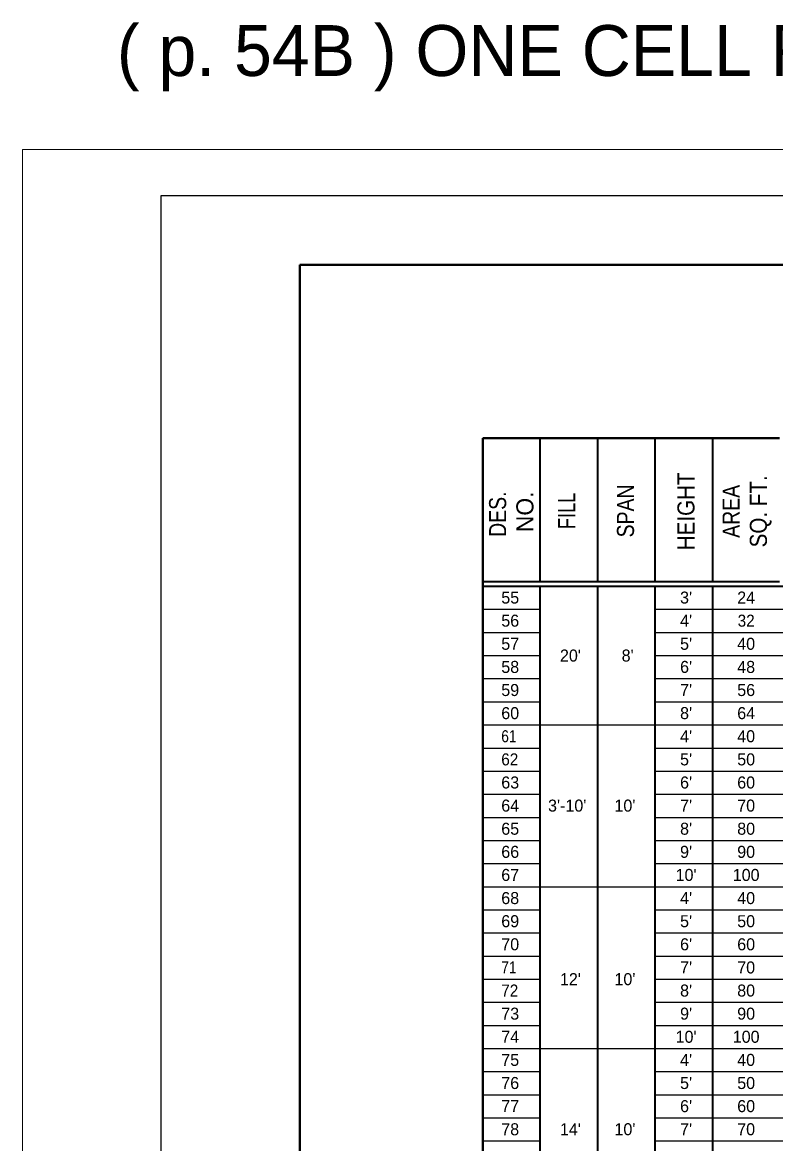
# Model space of a CAD drawing. Extents: x 95 to 131, y 74.5 to 99.5.
# Drawn here: x 94.99 to 103.14, y 87.39 to 99.51 of the extents above; entities that cross this region are included whole.
import ezdxf
from ezdxf.enums import TextEntityAlignment as Align

# ---------------------------------------------------------------- set-up
doc = ezdxf.new("R2010")
doc.units = 0
doc.header["$LTSCALE"] = 0.052
doc.layers.add('1', color=7, linetype='Continuous', lineweight=35)
doc.layers.add('60', color=7, linetype='Continuous', lineweight=25)
doc.layers.add('2', color=7, linetype='Continuous')

msp = doc.modelspace()

# ---------------------------------------------------------------- linework, layer by layer
at = {"layer": '1', "lineweight": 13}
for p, q in [((94.99033, 98.13758), (130.99033, 98.13758)), ((94.99033, 75.13758), (94.99033, 98.13758))]:
    msp.add_line(p, q, dxfattribs=at)
at = {"layer": '1', "lineweight": 40}
for p, q in [((97.99033, 96.88758), (130.49033, 96.88758)), ((97.99033, 76.38758), (97.99033, 96.88758)), ((99.96883, 95.014), (103.17892, 95.014)), ((99.96883, 93.414), (99.96883, 95.014)), ((99.96883, 81.414), (99.96883, 93.414))]:
    msp.add_line(p, q, dxfattribs=at)
at = {"layer": '1'}
for p, q in [((100.59083, 93.464), (100.59083, 95.014)), ((101.21283, 93.464), (101.21283, 95.014)), ((101.83483, 93.464), (101.83483, 95.014)), ((102.45683, 93.464), (102.45683, 95.014)), ((99.96883, 93.464), (103.17892, 93.464)), ((99.96883, 93.414), (114.6145, 93.414)), ((100.59083, 81.414), (100.59083, 93.414)), ((101.21283, 81.414), (101.21283, 93.414)), ((101.83483, 81.414), (101.83483, 93.414)), ((102.45683, 81.414), (102.45683, 93.414))]:
    msp.add_line(p, q, dxfattribs=at)
at = {"layer": '1', "lineweight": 25}
msp.add_lwpolyline([(96.49033, 75.63758), (96.49033, 97.63758), (130.99033, 97.63758)], dxfattribs=at)
at = {"layer": '60'}
for p, q in [((99.96883, 93.164), (100.59083, 93.164)), ((101.83483, 93.164), (125.77508, 93.164)), ((99.96883, 92.914), (100.59083, 92.914)), ((101.83483, 92.914), (125.77508, 92.914)), ((99.96883, 92.664), (100.59083, 92.664)), ((101.83483, 92.664), (125.77508, 92.664)), ((99.96883, 92.414), (100.59083, 92.414)), ((101.83483, 92.414), (125.77508, 92.414)), ((99.96883, 92.164), (100.59083, 92.164)), ((101.83483, 92.164), (125.77508, 92.164)), ((99.96883, 91.914), (125.77508, 91.914)), ((99.96883, 91.664), (100.59083, 91.664)), ((101.83483, 91.664), (125.77508, 91.664)), ((99.96883, 91.414), (100.59083, 91.414)), ((101.83483, 91.414), (125.77508, 91.414)), ((99.96883, 91.164), (100.59083, 91.164)), ((101.83483, 91.164), (125.77508, 91.164)), ((99.96883, 90.914), (100.59083, 90.914)), ((101.83483, 90.914), (125.77508, 90.914)), ((99.96883, 90.664), (100.59083, 90.664)), ((101.83483, 90.664), (125.77508, 90.664)), ((99.96883, 90.414), (100.59083, 90.414)), ((101.83483, 90.414), (125.77508, 90.414)), ((99.96883, 90.164), (125.77508, 90.164)), ((99.96883, 89.914), (100.59083, 89.914)), ((101.83483, 89.914), (125.77508, 89.914)), ((99.96883, 89.664), (100.59083, 89.664)), ((101.83483, 89.664), (125.77508, 89.664)), ((99.96883, 89.414), (100.59083, 89.414)), ((101.83483, 89.414), (125.77508, 89.414)), ((99.96883, 89.164), (100.59083, 89.164)), ((101.83483, 89.164), (125.77508, 89.164)), ((99.96883, 88.914), (100.59083, 88.914)), ((101.83483, 88.914), (125.77508, 88.914)), ((99.96883, 88.664), (100.59083, 88.664)), ((101.83483, 88.664), (125.77508, 88.664)), ((99.96883, 88.414), (125.77508, 88.414)), ((99.96883, 88.164), (100.59083, 88.164)), ((101.83483, 88.164), (125.77508, 88.164)), ((99.96883, 87.914), (100.59083, 87.914)), ((101.83483, 87.914), (125.77508, 87.914)), ((99.96883, 87.664), (100.59083, 87.664)), ((101.83483, 87.664), (125.77508, 87.664)), ((99.96883, 87.414), (100.59083, 87.414)), ((101.83483, 87.414), (125.77508, 87.414))]:
    msp.add_line(p, q, dxfattribs=at)

# ---------------------------------------------------------------- texts
at = {"layer": '1'}
msp.add_text('( p. 54B ) ONE CELL REINF. CONC. BOX CULVERT - ( RCB2-1B-00 ) -  FINAL ENGLISH ( 7/1/97 )', height=0.55, dxfattribs=at).set_placement((96.01208, 98.93158))
at = {"layer": '2'}
for s, width, p in [('HEIGHT', 0.9, (102.25925, 94.22333)), ('SQ. FT.', 0.9, (103.04225, 94.22333)), ('SPAN', 0.85, (101.60525, 94.22787)), ('AREA', 0.85, (102.74725, 94.22329)), ('FILL', 0.8, (100.96958, 94.22792))]:
    msp.add_text(s, height=0.185, rotation=90, dxfattribs=dict(at, width=width)).set_placement(p, align=Align.CENTER)
at = {"layer": '2', "width": 0.85}
msp.add_text('DES.', height=0.185, rotation=90, dxfattribs=at).set_placement((100.22217, 94.438), align=Align.RIGHT)
at = {"layer": '2'}
msp.add_text('NO.', height=0.185, rotation=90, dxfattribs=at).set_placement((100.51717, 94.438), align=Align.RIGHT)
for s, p in [('55', (100.16933, 93.22608)), ('56', (100.16933, 92.97608)), ('57', (100.16933, 92.72608)), ("20'", (100.804, 92.599)), ("8'", (101.47142, 92.599)), ('58', (100.16933, 92.47608)), ('59', (100.16933, 92.22608)), ('60', (100.16933, 91.97608)), ('63', (100.16933, 91.22608)), ('64', (100.16933, 90.97608)), ("3'-10'", (100.67517, 90.97608)), ("10'", (101.39325, 90.97608)), ('65', (100.16933, 90.72608)), ('66', (100.16933, 90.47608)), ('67', (100.16933, 90.22608)), ('68', (100.16933, 89.97608)), ('69', (100.16933, 89.72608)), ('70', (100.16933, 89.47608)), ("12'", (100.804, 89.099)), ("10'", (101.39325, 89.099)), ('73', (100.16933, 88.72608)), ('74', (100.16933, 88.47608)), ('75', (100.16933, 88.22608)), ('76', (100.16933, 87.97608)), ('77', (100.16933, 87.72608)), ('78', (100.16933, 87.47608)), ("14'", (100.804, 87.47608)), ("10'", (101.39325, 87.47608))]:
    msp.add_text(s, height=0.13, dxfattribs=at).set_placement(p)
for s, p in [("3'", (102.16808, 93.22608)), ('24', (102.81788, 93.22608)), ("4'", (102.16808, 92.97608)), ("5'", (102.16808, 92.72608)), ('40', (102.81783, 92.72608)), ("6'", (102.16808, 92.47608)), ('48', (102.81783, 92.47608)), ("7'", (102.16808, 92.22608)), ('56', (102.81788, 92.22608)), ("8'", (102.16808, 91.97608)), ('64', (102.81788, 91.97608)), ("4'", (102.16808, 91.72608)), ('40', (102.81783, 91.72608)), ("5'", (102.16808, 91.47608)), ('50', (102.81783, 91.47608)), ("6'", (102.16808, 91.22608)), ('60', (102.81783, 91.22608)), ("7'", (102.16808, 90.97608)), ('70', (102.81783, 90.97608)), ("8'", (102.16808, 90.72608)), ('80', (102.81783, 90.72608)), ("9'", (102.16808, 90.47608)), ('90', (102.81783, 90.47608)), ("10'", (102.16808, 90.22608)), ('100', (102.81779, 90.22608)), ("4'", (102.16808, 89.97608)), ('40', (102.81783, 89.97608)), ("5'", (102.16808, 89.72608)), ('50', (102.81783, 89.72608)), ("6'", (102.16808, 89.47608)), ('60', (102.81783, 89.47608)), ("7'", (102.16808, 89.22608)), ('70', (102.81783, 89.22608)), ("8'", (102.16808, 88.97608)), ('80', (102.81783, 88.97608)), ("9'", (102.16808, 88.72608)), ('90', (102.81783, 88.72608)), ("10'", (102.16808, 88.47608)), ('100', (102.81779, 88.47608)), ("4'", (102.16808, 88.22608)), ('40', (102.81783, 88.22608)), ("5'", (102.16808, 87.97608)), ('50', (102.81783, 87.97608)), ("6'", (102.16808, 87.72608)), ('60', (102.81783, 87.72608)), ("7'", (102.16808, 87.47608)), ('70', (102.81783, 87.47608))]:
    msp.add_text(s, height=0.13, dxfattribs=at).set_placement(p, align=Align.CENTER)
at = {"layer": '2', "width": 0.95}
msp.add_text('32', height=0.13, dxfattribs=at).set_placement((102.81783, 92.97608), align=Align.CENTER)
at = {"layer": '2'}
for s, width, p in [('61', 0.85, (100.16933, 91.72608)), ('62', 0.95, (100.16933, 91.47608)), ('71', 0.85, (100.16933, 89.22608)), ('72', 0.95, (100.16933, 88.97608))]:
    msp.add_text(s, height=0.13, dxfattribs=dict(at, width=width)).set_placement(p)

doc.saveas('drawing.dxf')
